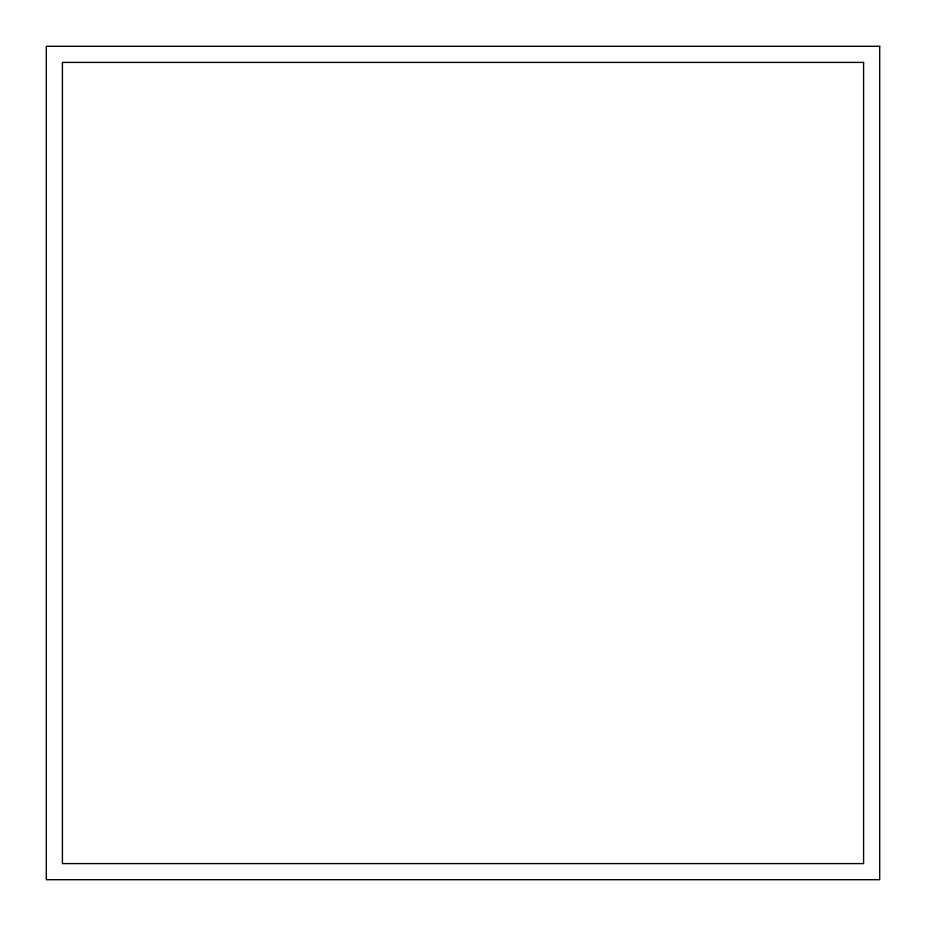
<?xml version="1.0" encoding="UTF-8"?>
<svg xmlns="http://www.w3.org/2000/svg" width="926" height="926" viewBox="0 0 926 926"><rect width="100%" height="100%" fill="white"/><g stroke="black" fill="none" stroke-linecap="round" stroke-linejoin="round"><path stroke-width="1.39" d="M879.7 46.3L46.3 46.3L46.3 879.7L879.7 879.7L879.7 46.3M863.588 62.412L62.412 62.412L62.412 863.588L863.588 863.588L863.588 62.412"/></g></svg>
